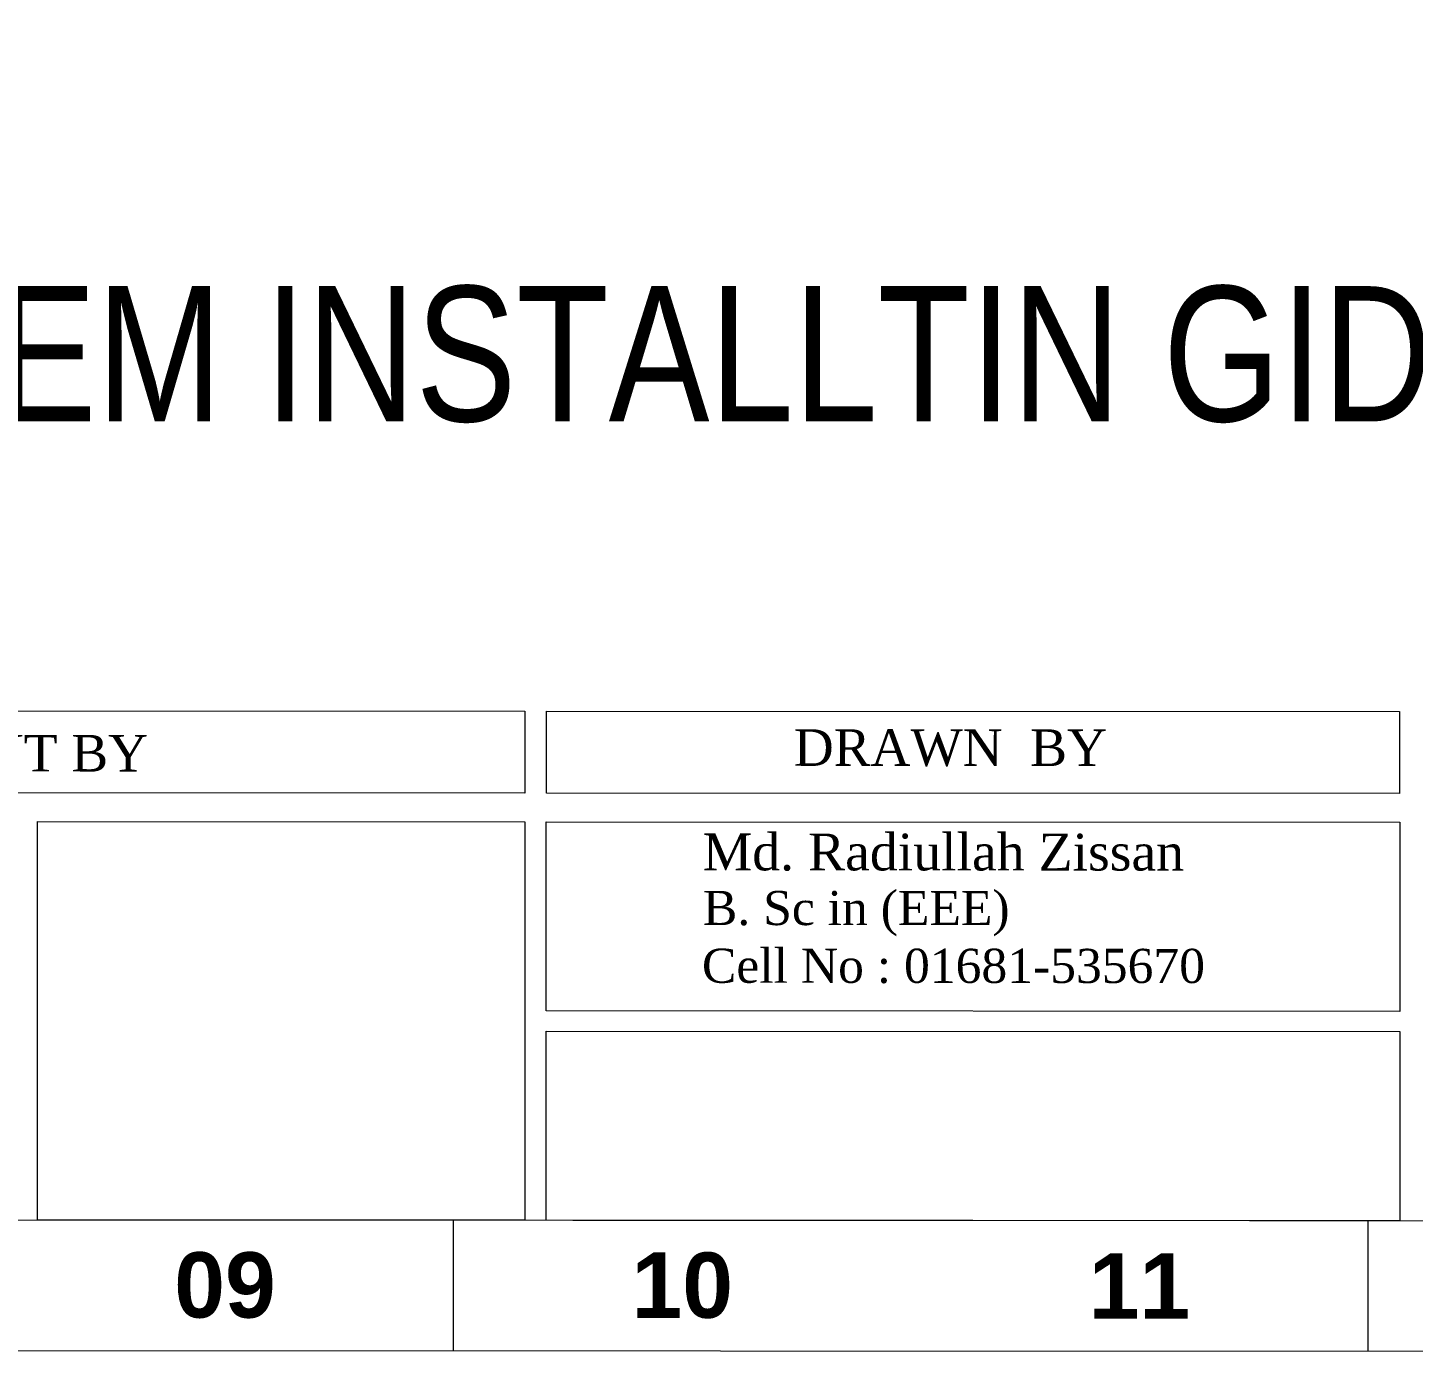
# Model space of a CAD drawing. Header units: inches. Extents: x -98933 to 1585249, y -3352739 to 192771.
# Drawn here: x -1288.4 to -878.5, y 48684 to 49076.2 of the extents above; entities that cross this region are included whole.
import ezdxf

# ---------------------------------------------------------------- set-up
doc = ezdxf.new("R2010")
doc.units = ezdxf.units.IN
doc.header["$MEASUREMENT"] = 0
for name, color, linetype, lineweight in [('DIM 01', 250, 'Continuous', 9), ('Inline', 7, 'Continuous', 0), ('Outline', 7, 'Continuous', 0), ('Scale', 7, 'Continuous', 0), ('Scale_Text', 7, 'Continuous', 0), ('TEXT_TITLEBOX', 7, 'Continuous', 13), ('Titelblk', 7, 'Continuous', 25), ('TITLE', 7, 'Continuous', 20)]:
    doc.layers.add(name, color=color, linetype=linetype, lineweight=lineweight)
doc.styles.add('DIM-3', font='arial.ttf', dxfattribs={"width": 0.8, "height": 6})
doc.styles.add('SHT-TEXT-1', font='times.ttf', dxfattribs={"height": 12})
doc.styles.get("Standard").update_dxf_attribs({"font": 'arialbd.ttf', "height": 24})

# ---------------------------------------------------------------- blocks, each defined once
blk = doc.blocks.new('PAGE')
at = {"layer": 'Inline', "color": 252, "lineweight": 15}
blk.add_lwpolyline([(178051640.63, 22656441.11), (178051640.63, 22657235.79), (178050505.36, 22657235.79), (178050505.36, 22656441.11)], close=True, dxfattribs=at)
at = {"layer": 'Outline', "color": 252, "lineweight": 15}
blk.add_line((178050483.42, 22656424.24), (178051662.57, 22656424.24), dxfattribs=at)
at = {"layer": 'Scale', "color": 252, "lineweight": 9}
for p, q in [((178051014, 22656424.24), (178051014, 22656441.11)), ((178051131.99, 22656424.24), (178051131.99, 22656441.11))]:
    blk.add_line(p, q, dxfattribs=at)
at = {"layer": 'Scale_Text', "color": 252, "lineweight": 13, "char_height": 8.435, "width": 2.5102, "attachment_point": 5}
for s, insert in [('09', (178050984.5, 22656432.67)), ('10', (178051043.5, 22656432.67)), ('11', (178051102.49, 22656432.67))]:
    blk.add_mtext(s, dxfattribs=dict(at, insert=insert))
blk = doc.blocks.new('Title')
at = {"layer": 'Titelblk', "color": 3, "linetype": 'Continuous', "lineweight": 0, "xscale": 3.014611567961765, "yscale": 3.014611567959946, "zscale": 3.014611567966516}
blk.add_blockref('PAGE', (-536855255.83, -68388223.96), dxfattribs=at)

msp = doc.modelspace()

# ---------------------------------------------------------------- linework, layer by layer
at = {"layer": 'TEXT_TITLEBOX'}
for p, q in [((-1610.04, 48874.23), (-1141.31, 48874.01)), ((-1141.31, 48874.01), (-1141.32, 48849.79)), ((-1134.91, 48849.79), (-1134.9, 48874)), ((-1134.9, 48874), (-882.63, 48873.88)), ((-882.63, 48873.88), (-882.64, 48849.67)), ((-1141.32, 48849.79), (-1610.05, 48850.02)), ((-882.64, 48849.67), (-1134.91, 48849.79)), ((-1285.49, 48723.49), (-1285.43, 48841.37)), ((-1285.43, 48841.37), (-1141.28, 48841.3)), ((-1141.28, 48841.3), (-1141.34, 48723.42)), ((-1135.03, 48785.32), (-1135, 48841.25)), ((-1135, 48841.25), (-882.48, 48841.13)), ((-882.48, 48841.13), (-882.5, 48785.2)), ((-882.5, 48785.2), (-1135.03, 48785.32)), ((-1135.06, 48723.38), (-1135.03, 48779.31)), ((-1135.03, 48779.31), (-882.51, 48779.19)), ((-882.51, 48779.19), (-882.53, 48723.25)), ((-1141.34, 48723.42), (-1285.49, 48723.49)), ((-882.53, 48723.25), (-1135.06, 48723.38))]:
    msp.add_line(p, q, dxfattribs=at)

# ---------------------------------------------------------------- block references
at = {"layer": 'TITLE', "xscale": 0.7603744908821076, "yscale": 0.7603744908810768, "zscale": 0.7603744845895826, "rotation": 359.9723273306346}
msp.add_blockref('Title', (75370.65, 115488.8), dxfattribs=at)

# ---------------------------------------------------------------- texts
at = {"layer": 'DIM 01', "lineweight": -2, "insert": (-1834.23, 48999.74), "char_height": 40, "width": 1286.527, "attachment_point": 1, "style": 'DIM-3'}
msp.add_mtext('{\\C3;FIRE PROTECTION SYSTEM INSTALLTIN GIDELINE}', dxfattribs=at)
at = {"layer": 'TEXT_TITLEBOX', "lineweight": 25, "style": 'SHT-TEXT-1'}
for s, height, p in [('CONSULTANT & PROJECT MANAGEMENT BY', 10.8224, (-1600.58, 48856.31)), ('DRAWN  BY', 10.822, (-1061.77, 48857.83)), ('Md. Radiullah Zissan', 10.9118, (-1088.72, 48826.91)), ('B. Sc in (EEE)', 10.1036, (-1088.64, 48810.74)), ('Cell No : 01681-535670', 10.1036, (-1088.94, 48793.65))]:
    msp.add_text(s, height=height, rotation=359.9723, dxfattribs=at).set_placement(p)

doc.saveas('drawing.dxf')
